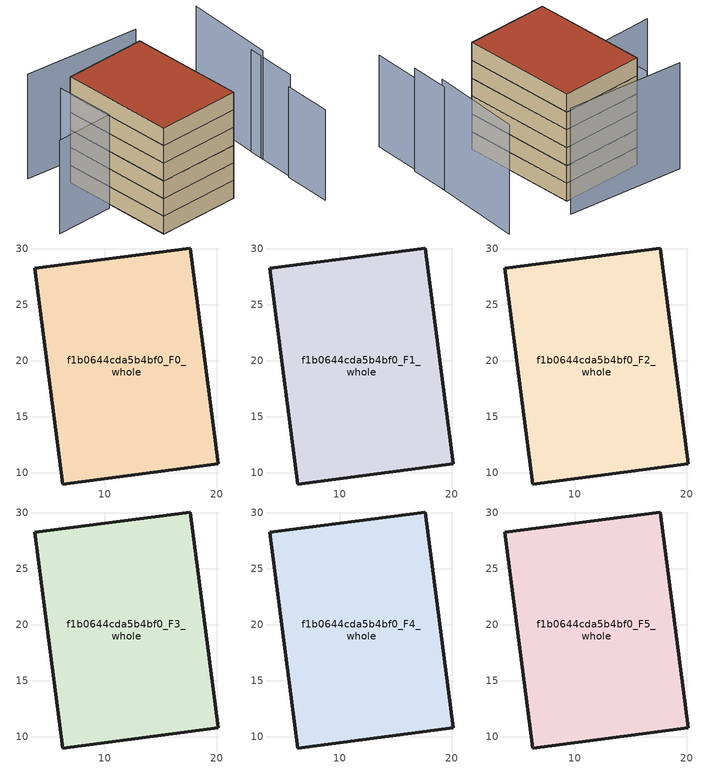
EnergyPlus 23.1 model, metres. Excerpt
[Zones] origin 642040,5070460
f1b0644cda5b4bf0_F0_whole
 floor ground (EU_floor_Construction): 20.16,10.8 17.64,30.04 3.76,28.22 6.28,8.98 z0
 wall outside (EU_wall_Construction): 6.28,8.98 3.76,28.22 17.64,30.04 20.16,10.8 6.28,8.98 z0:3
f1b0644cda5b4bf0_F1_whole
 floor to f1b0644cda5b4bf0_F0_whole (EU_floor_Construction): 20.16,10.8 17.63,30.04 3.75,28.22 6.28,8.98 z3
 wall outside (EU_wall_Construction): 6.28,8.98 3.76,28.22 17.64,30.04 20.16,10.8 6.28,8.98 z3:6
f1b0644cda5b4bf0_F2_whole
 floor to f1b0644cda5b4bf0_F1_whole (EU_floor_Construction): 20.16,10.8 17.63,30.04 3.75,28.22 6.28,8.98 z6
 wall outside (EU_wall_Construction): 6.28,8.98 3.76,28.22 17.64,30.04 20.16,10.8 6.28,8.98 z6:9
f1b0644cda5b4bf0_F3_whole
 floor to f1b0644cda5b4bf0_F2_whole (EU_floor_Construction): 20.16,10.8 17.63,30.04 3.75,28.22 6.28,8.98 z9
 wall outside (EU_wall_Construction): 6.28,8.98 3.76,28.22 17.64,30.04 20.16,10.8 6.28,8.98 z9:12
f1b0644cda5b4bf0_F4_whole
 floor to f1b0644cda5b4bf0_F3_whole (EU_floor_Construction): 20.16,10.8 17.63,30.04 3.75,28.22 6.28,8.98 z12
 wall outside (EU_wall_Construction): 6.28,8.98 3.76,28.22 17.64,30.04 20.16,10.8 6.28,8.98 z12:15
f1b0644cda5b4bf0_F5_whole
 floor to f1b0644cda5b4bf0_F4_whole (EU_floor_Construction): 20.16,10.8 17.63,30.04 3.75,28.22 6.28,8.98 z15
 wall outside (EU_wall_Construction): 6.28,8.98 3.76,28.22 17.64,30.04 20.16,10.8 6.28,8.98 z15:18
 roof outside (EU_roof_Construction): 17.64,30.04 20.16,10.8 6.28,8.98 3.76,28.22 z18
shading: 30.33,2.39 29.86,10.58 z0:15.4; 30.13,10.6 29.7,19.4 z0:17.3; 2.82,29.22 4.13,19.31 / 4.13,19.31 -5.69,18.01 z0:15.9; 29.82,16.7 29.42,32.21 z0:18.4; 19.28,33.18 -0.49,32.7 z0:17.8
[Building]
EU S2 Campaign: North Axis=0; Terrain=City; Solar Distribution=FullExterior
[Site:Location]
Lyon-Bron: Latitude=45.75; Longitude=5; Time Zone=1; Elevation=198
[SizingPeriod:WeatherFileDays]
AnnualSizingPeriod: Begin Month=1; Begin Day of Month=1; End Month=12; End Day of Month=31; Day of Week for Start Day=Monday; Use Weather File Daylight Saving Period=No; Use Weather File Rain and Snow Indicators=No
[MATERIAL]
EU_InternalMass_Material: Roughness=MediumRough; Thickness=0.1; Conductivity=1; Density=1800; Specific Heat=900; Thermal Absorptance=0.9; Solar Absorptance=0.7; Visible Absorptance=0.7
[MATERIAL:NOMASS] Roughness=MediumRough; Thermal Absorptance=0.9; Solar Absorptance=0.7; Visible Absorptance=0.7
Name | Thermal Resistance
EU_wall_NoMass | 0.776494
EU_roof_NoMass | 0.486893
EU_floor_NoMass | 0.421597
[CONSTRUCTION]
EU_wall_Construction: EU_wall_NoMass
EU_roof_Construction: EU_roof_NoMass
EU_floor_Construction: EU_floor_NoMass
EU_InternalMass_Construction: EU_InternalMass_Material
[ZONE] Type=1; Multiplier=1; Ceiling Height=autocalculate; Floor Area=autocalculate; Part of Total Floor Area=Yes
Name | Volume
f1b0644cda5b4bf0_F0_whole | 815.148
f1b0644cda5b4bf0_F1_whole; f1b0644cda5b4bf0_F2_whole; f1b0644cda5b4bf0_F3_whole; f1b0644cda5b4bf0_F4_whole; f1b0644cda5b4bf0_F5_whole | 815.149
[INTERNALMASS] Construction=EU_InternalMass_Construction; Surface Area=271.716
Name | Zone or ZoneList
f1b0644cda5b4bf0_F0_whole_EU_InternalMass | f1b0644cda5b4bf0_F0_whole
f1b0644cda5b4bf0_F1_whole_EU_InternalMass | f1b0644cda5b4bf0_F1_whole
f1b0644cda5b4bf0_F2_whole_EU_InternalMass | f1b0644cda5b4bf0_F2_whole
f1b0644cda5b4bf0_F3_whole_EU_InternalMass | f1b0644cda5b4bf0_F3_whole
f1b0644cda5b4bf0_F4_whole_EU_InternalMass | f1b0644cda5b4bf0_F4_whole
f1b0644cda5b4bf0_F5_whole_EU_InternalMass | f1b0644cda5b4bf0_F5_whole
[OTHEREQUIPMENT] Fuel Type=Electricity; Design Level Calculation Method=Watts/Area; Power per Zone Floor Area=1; Fraction Latent=0; Fraction Radiant=0; Fraction Lost=0; Carbon Dioxide Generation Rate=0; EndUse Subcategory=EU_Step8_InternalGains
Name | Zone or ZoneList or Space or SpaceList | Schedule
EU_Step8_InternalGain_f1b0644cda5b4bf0_F0_whole_f000 | f1b0644cda5b4bf0_F0_whole | EU_Step8_GainSchedule_f1b0644cda5b4bf0_F0_whole_f000
EU_Step8_InternalGain_f1b0644cda5b4bf0_F1_whole_f000 | f1b0644cda5b4bf0_F1_whole | EU_Step8_GainSchedule_f1b0644cda5b4bf0_F1_whole_f000
EU_Step8_InternalGain_f1b0644cda5b4bf0_F2_whole_f000 | f1b0644cda5b4bf0_F2_whole | EU_Step8_GainSchedule_f1b0644cda5b4bf0_F2_whole_f000
EU_Step8_InternalGain_f1b0644cda5b4bf0_F3_whole_f000 | f1b0644cda5b4bf0_F3_whole | EU_Step8_GainSchedule_f1b0644cda5b4bf0_F3_whole_f000
EU_Step8_InternalGain_f1b0644cda5b4bf0_F4_whole_f000 | f1b0644cda5b4bf0_F4_whole | EU_Step8_GainSchedule_f1b0644cda5b4bf0_F4_whole_f000
EU_Step8_InternalGain_f1b0644cda5b4bf0_F5_whole_f000 | f1b0644cda5b4bf0_F5_whole | EU_Step8_GainSchedule_f1b0644cda5b4bf0_F5_whole_f000
[ZONEVENTILATION:DESIGNFLOWRATE] Schedule=EU_AlwaysOn; Design Flow Rate Calculation Method=AirChanges/Hour; Air Changes per Hour=0.693814; Ventilation Type=Natural; Fan Pressure Rise=0; Fan Total Efficiency=1; Constant Term Coefficient=1; Temperature Term Coefficient=0; Velocity Term Coefficient=0; Velocity Squared Term Coefficient=0; Minimum Indoor Temperature=-100; Maximum Indoor Temperature=100; Delta Temperature=-100; Minimum Outdoor Temperature=-100; Maximum Outdoor Temperature=100; Maximum Wind Speed=40
Name | Zone or ZoneList or Space or SpaceList
EU_ConstantAir_f1b0644cda5b4bf0_F0_whole | f1b0644cda5b4bf0_F0_whole
EU_ConstantAir_f1b0644cda5b4bf0_F1_whole | f1b0644cda5b4bf0_F1_whole
EU_ConstantAir_f1b0644cda5b4bf0_F2_whole | f1b0644cda5b4bf0_F2_whole
EU_ConstantAir_f1b0644cda5b4bf0_F3_whole | f1b0644cda5b4bf0_F3_whole
EU_ConstantAir_f1b0644cda5b4bf0_F4_whole | f1b0644cda5b4bf0_F4_whole
EU_ConstantAir_f1b0644cda5b4bf0_F5_whole | f1b0644cda5b4bf0_F5_whole
[HVACTEMPLATE:THERMOSTAT] Constant Heating Setpoint=20; Constant Cooling Setpoint=50
EU_HeatOnly_f1b0644cda5b4bf0_F0_whole; EU_HeatOnly_f1b0644cda5b4bf0_F1_whole; EU_HeatOnly_f1b0644cda5b4bf0_F2_whole; EU_HeatOnly_f1b0644cda5b4bf0_F3_whole; EU_HeatOnly_f1b0644cda5b4bf0_F4_whole; EU_HeatOnly_f1b0644cda5b4bf0_F5_whole
[HVACTEMPLATE:ZONE:IDEALLOADSAIRSYSTEM] System Availability Schedule=EU_AlwaysOn; Maximum Heating Supply Air Temperature=50; Minimum Cooling Supply Air Temperature=13; Maximum Heating Supply Air Humidity Ratio=0.0156; Minimum Cooling Supply Air Humidity Ratio=0.0077; Heating Limit=NoLimit; Cooling Limit=NoLimit; Heating Availability Schedule=EU_AlwaysOn; Cooling Availability Schedule=EU_CoolingOff; Dehumidification Control Type=ConstantSensibleHeatRatio; Cooling Sensible Heat Ratio=0.7; Dehumidification Setpoint=60; Humidification Control Type=None; Humidification Setpoint=30; Outdoor Air Method=None; Outdoor Air Flow Rate per Person=0.00944; Outdoor Air Flow Rate per Zone Floor Area=0; Outdoor Air Flow Rate per Zone=0; Demand Controlled Ventilation Type=None; Outdoor Air Economizer Type=NoEconomizer; Heat Recovery Type=None; Sensible Heat Recovery Effectiveness=0.7; Latent Heat Recovery Effectiveness=0.65
Name | Template Thermostat
f1b0644cda5b4bf0_F0_whole | EU_HeatOnly_f1b0644cda5b4bf0_F0_whole
f1b0644cda5b4bf0_F1_whole | EU_HeatOnly_f1b0644cda5b4bf0_F1_whole
f1b0644cda5b4bf0_F2_whole | EU_HeatOnly_f1b0644cda5b4bf0_F2_whole
f1b0644cda5b4bf0_F3_whole | EU_HeatOnly_f1b0644cda5b4bf0_F3_whole
f1b0644cda5b4bf0_F4_whole | EU_HeatOnly_f1b0644cda5b4bf0_F4_whole
f1b0644cda5b4bf0_F5_whole | EU_HeatOnly_f1b0644cda5b4bf0_F5_whole
[SIZING:ZONE] Zone Cooling Design Supply Air Temperature Input Method=SupplyAirTemperature; Zone Cooling Design Supply Air Temperature=13; Zone Heating Design Supply Air Temperature Input Method=SupplyAirTemperature; Zone Heating Design Supply Air Temperature=50; Zone Cooling Design Supply Air Humidity Ratio=0.008; Zone Heating Design Supply Air Humidity Ratio=0.008; Cooling Design Air Flow Method=DesignDay; Cooling Design Air Flow Rate=0; Cooling Minimum Air Flow per Zone Floor Area=0.000762; Cooling Minimum Air Flow=0; Cooling Minimum Air Flow Fraction=0.2; Heating Design Air Flow Method=DesignDay; Heating Design Air Flow Rate=0; Heating Maximum Air Flow per Zone Floor Area=0.002032; Heating Maximum Air Flow=0.141576; Heating Maximum Air Flow Fraction=0.3; Account for Dedicated Outdoor Air System=No; Dedicated Outdoor Air System Control Strategy=NeutralSupplyAir; Dedicated Outdoor Air Low Setpoint Temperature for Design=autosize; Dedicated Outdoor Air High Setpoint Temperature for Design=autosize; Zone Load Sizing Method=Sensible Load Only No Latent Load; Zone Latent Cooling Design Supply Air Humidity Ratio Input Method=HumidityRatioDifference; Zone Cooling Design Supply Air Humidity Ratio Difference=0.005; Zone Latent Heating Design Supply Air Humidity Ratio Input Method=HumidityRatioDifference; Zone Humidification Design Supply Air Humidity Ratio Difference=0.005
f1b0644cda5b4bf0_F0_whole; f1b0644cda5b4bf0_F1_whole; f1b0644cda5b4bf0_F2_whole; f1b0644cda5b4bf0_F3_whole; f1b0644cda5b4bf0_F4_whole; f1b0644cda5b4bf0_F5_whole
[SCHEDULE:CONSTANT]
Name | Hourly Value
EU_AlwaysOn | 1
EU_CoolingOff | 0
[SCHEDULE:FILE] Column Number=1; Rows to Skip at Top=0; Number of Hours of Data=8760; Column Separator=Comma; Interpolate to Timestep=No; Minutes per Item=60; Adjust Schedule for Daylight Savings=Yes
Name | File
EU_Step8_GainSchedule_f1b0644cda5b4bf0_F0_whole_f000 | ../../schedules/f1b0644cda5b4bf0/f1b0644cda5b4bf0_F0_whole_f000_gain.csv
EU_Step8_GainSchedule_f1b0644cda5b4bf0_F1_whole_f000 | ../../schedules/f1b0644cda5b4bf0/f1b0644cda5b4bf0_F1_whole_f000_gain.csv
EU_Step8_GainSchedule_f1b0644cda5b4bf0_F2_whole_f000 | ../../schedules/f1b0644cda5b4bf0/f1b0644cda5b4bf0_F2_whole_f000_gain.csv
EU_Step8_GainSchedule_f1b0644cda5b4bf0_F3_whole_f000 | ../../schedules/f1b0644cda5b4bf0/f1b0644cda5b4bf0_F3_whole_f000_gain.csv
EU_Step8_GainSchedule_f1b0644cda5b4bf0_F4_whole_f000 | ../../schedules/f1b0644cda5b4bf0/f1b0644cda5b4bf0_F4_whole_f000_gain.csv
EU_Step8_GainSchedule_f1b0644cda5b4bf0_F5_whole_f000 | ../../schedules/f1b0644cda5b4bf0/f1b0644cda5b4bf0_F5_whole_f000_gain.csv
